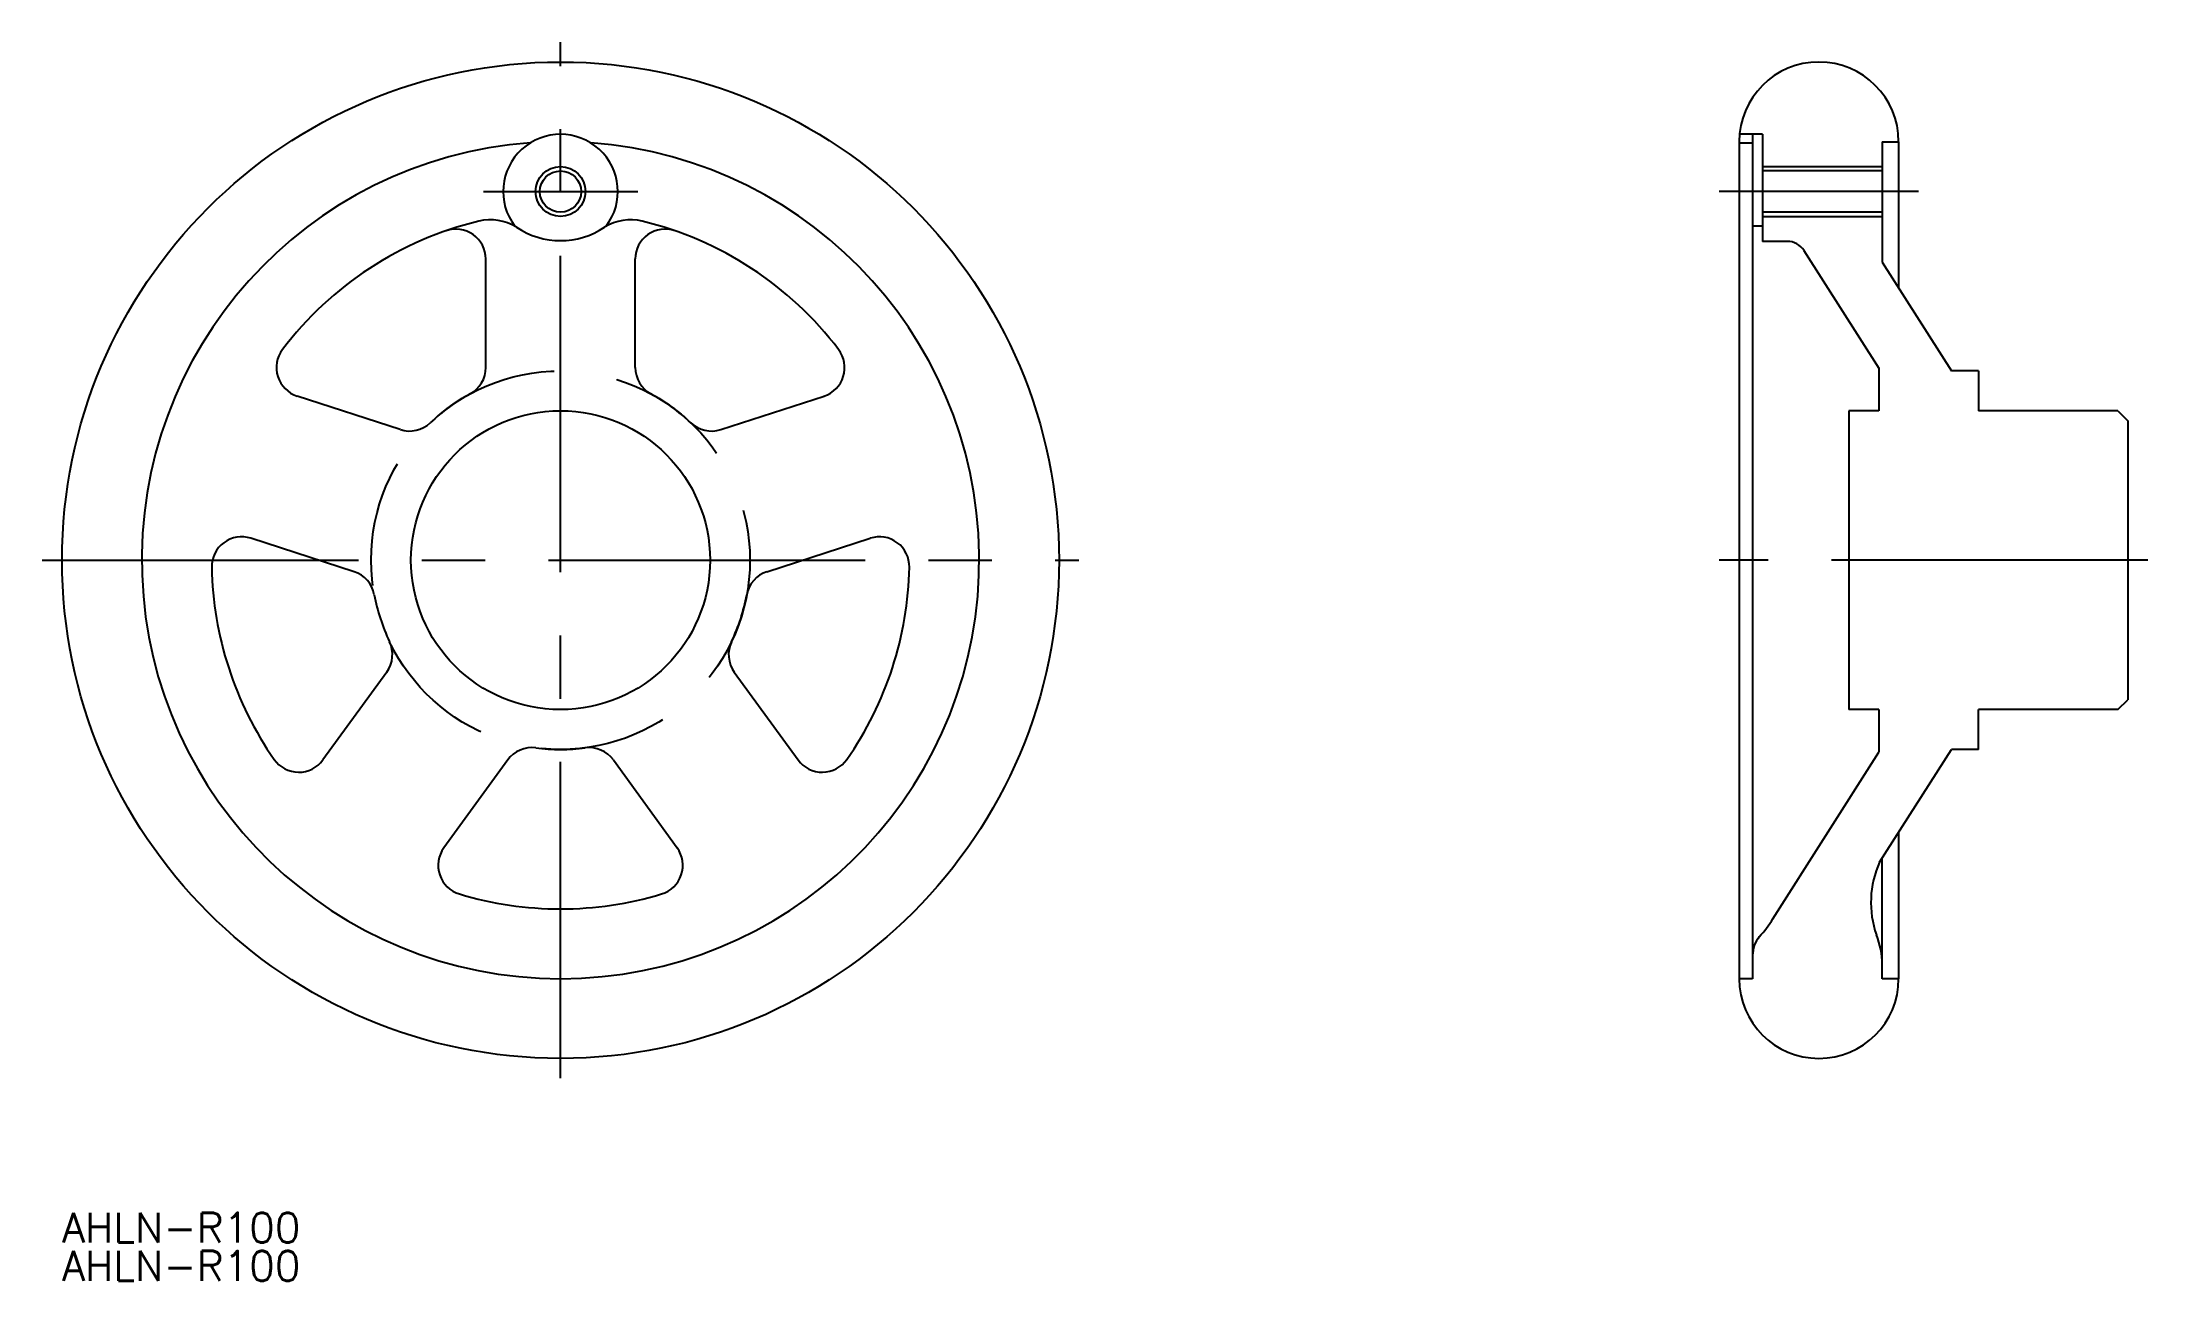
# Model space of a CAD drawing. Extents: x -52 to 159, y -72 to 52.
import ezdxf

# ---------------------------------------------------------------- set-up
doc = ezdxf.new("R2010")
doc.units = 0
doc.linetypes.add('CENTER', pattern=[50.8, 31.75, -6.35, 6.35, -6.35])
doc.linetypes.add('DASHED', pattern=[19.05, 12.7, -6.35])
doc.layers.get('0').update_dxf_attribs({"linetype": 'CONTINUOUS'})
doc.layers.add('CENTER', color=1, linetype='CENTER')
doc.styles.get("Standard").update_dxf_attribs({"font": 'txt.shx', "height": 3, "bigfont": 'bigfont.shx'})

# ---------------------------------------------------------------- blocks, each defined once
blk = doc.blocks.new('*U2')
at = {"color": 7, "linetype": 'CONTINUOUS'}
blk.add_text('AHLN-R100', height=3, dxfattribs=at).set_placement((-50, -68.49))
blk = doc.blocks.new('*U3')
at = {"color": 7, "linetype": 'CONTINUOUS'}
blk.add_text('AHLN-R100', height=3, dxfattribs=at).set_placement((-50, -72.33))

msp = doc.modelspace()

# ---------------------------------------------------------------- linework, layer by layer
at = {"color": 7, "linetype": 'CONTINUOUS'}
for p, q in [((120.57, 42.75), (118.26, 42.75)), ((119.57, 42.75), (119.57, -42)), ((120.57, 42.75), (120.57, 32)), ((118.22, 42), (118.22, -42)), ((118.22, 41.89), (119.57, 41.89)), ((132.57, 42), (134.22, 42)), ((132.57, 42), (132.57, 29.91)), ((134.22, 42), (134.22, 27.32)), ((132.57, 39.07), (120.57, 39.07)), ((132.57, 34.93), (120.57, 34.93)), ((120.57, 33.52), (119.57, 33.52)), ((123.04, 32), (120.57, 32)), ((-7.5, 19.33), (-7.5, 30.23)), ((7.5, 19.33), (7.5, 30.23)), ((124.72, 31.07), (132.22, 19.28)), ((132.57, 29.91), (139.51, 19)), ((132.22, 19.28), (132.22, 15)), ((142.22, 19), (139.51, 19)), ((142.22, 19), (142.22, 15)), ((-16.07, 13.11), (-26.43, 16.47)), ((16.07, 13.11), (26.43, 16.47)), ((132.22, 15), (129.22, 15)), ((129.22, 15), (129.22, -15)), ((156.22, 15), (142.22, 15)), ((156.22, 15), (157.22, 14)), ((157.22, 14), (157.22, -14)), ((-20.7, -1.16), (-31.07, 2.21)), ((20.7, -1.16), (31.07, 2.21)), ((-17.43, -11.23), (-23.84, -20.05)), ((17.43, -11.23), (23.84, -20.05)), ((156.22, -15), (157.22, -14)), ((132.22, -15), (129.22, -15)), ((132.22, -15), (132.22, -19.28)), ((142.22, -19), (142.22, -15)), ((156.22, -15), (142.22, -15)), ((132.31, -30.32), (139.51, -19)), ((142.22, -19), (139.51, -19)), ((-5.3, -20.05), (-11.7, -28.86)), ((5.3, -20.05), (11.7, -28.86)), ((121.6, -35.99), (132.22, -19.28)), ((134.22, -27.32), (134.22, -42)), ((132.57, -42), (132.57, -29.91)), ((119.57, -42), (118.22, -42)), ((134.22, -42), (132.57, -42))]:
    msp.add_line(p, q, dxfattribs=at)
at = {"color": 3, "linetype": 'CONTINUOUS'}
for p, q in [((120.57, 39.5), (132.57, 39.5)), ((120.57, 34.5), (132.57, 34.5))]:
    msp.add_line(p, q, dxfattribs=at)
at = {"color": 7, "linetype": 'CONTINUOUS'}
for centre, radius in [((0, 0), 50), ((0, 37), 2.07), ((0, 0), 15)]:
    msp.add_circle(centre, radius, dxfattribs=at)
at = {"color": 3, "linetype": 'CONTINUOUS'}
msp.add_circle((0, 37), 2.5, dxfattribs=at)
at = {"color": 3, "linetype": 'DASHED'}
msp.add_circle((0, 0), 19, dxfattribs=at)
at = {"color": 7, "linetype": 'CONTINUOUS'}
for centre, radius, start, end in [((126.22, 42), 8, 0, 180), ((0, 37), 5.75, 322.7854, 217.2146), ((0, 0), 42, 94.1279, 85.8721), ((0, 0), 35, 103.5534, 142.845), ((-7.03, 29.16), 5, 58.6125, 103.5534), ((7.03, 29.16), 5, 76.4466, 121.3875), ((0, 0), 35, 37.155, 76.4466), ((-10.5, 30.23), 3, 0, 109.155), ((0, 39.94), 7.87, 235.775, 304.225), ((10.5, 30.23), 3, 70.845, 180), ((123.04, 30), 2, 32.45, 90), ((-25.5, 19.33), 3, 142.845, 252), ((25.5, 19.33), 3, 288, 37.155), ((-10.5, 19.33), 3, 298.5074, 0), ((10.5, 19.33), 3, 180, 241.4926), ((0, 0), 19, 118.5074, 133.4926), ((0, 0), 19, 46.5074, 61.4926), ((-15.14, 15.96), 3, 252, 313.4926), ((15.14, 15.96), 3, 226.5074, 288), ((-31.99, -0.65), 3, 72, 181.155), ((31.99, -0.65), 3, 358.845, 108), ((0, 0), 35, 181.155, 214.845), ((-21.63, -4.01), 3, 10.5074, 72), ((21.63, -4.01), 3, 108, 169.4926), ((0, 0), 35, 325.155, 358.845), ((0, 0), 19, 190.5074, 205.4926), ((0, 0), 19, 334.5074, 349.4926), ((-19.86, -9.47), 3, 324, 25.4926), ((19.86, -9.47), 3, 154.5074, 216), ((-2.87, -21.81), 3, 82.5074, 144), ((0, 0), 19, 262.5074, 277.4926), ((2.87, -21.81), 3, 36, 97.4926), ((-26.26, -18.28), 3, 214.845, 324), ((26.26, -18.28), 3, 216, 325.155), ((-9.27, -30.63), 3, 144, 253.155), ((9.27, -30.63), 3, 286.845, 36), ((141.23, -34.36), 9.79, 155.6229, 199.3374), ((0, 0), 35, 253.155, 286.845), ((122.57, -39.67), 3, 141.0576, 180), ((113.82, -31.52), 8.97, 315.6748, 330.1092), ((124.57, -40.59), 8, 0, 21.9275), ((126.22, -42), 8, 180, 0)]:
    msp.add_arc(centre, radius, start, end, dxfattribs=at)
at = {"layer": 'CENTER', "color": 1, "linetype": 'CENTER'}
for p, q in [((0, -52), (0, 52)), ((-7.74, 37), (7.75, 37)), ((136.22, 37), (116.22, 37)), ((-52, 0), (52, 0)), ((159.22, 0), (116.22, 0))]:
    msp.add_line(p, q, dxfattribs=at)

# ---------------------------------------------------------------- block references
at = {"color": 7, "linetype": 'CONTINUOUS'}
for name in ['*U2', '*U3']:
    msp.add_blockref(name, (0, 0), dxfattribs=at)

doc.saveas('drawing.dxf')
